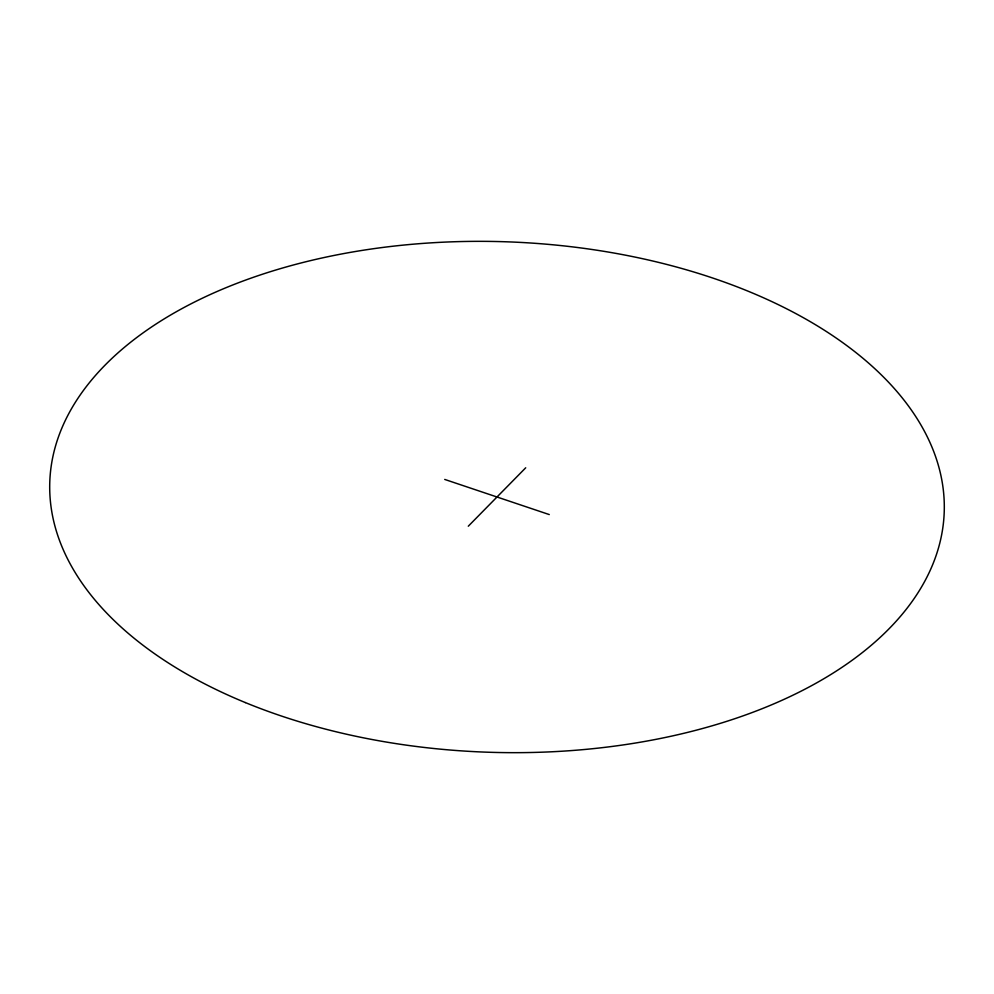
<?xml version="1.0" encoding="UTF-8"?>
<svg xmlns="http://www.w3.org/2000/svg" width="994" height="994" viewBox="0 0 994 994"><rect width="100%" height="100%" fill="white"/><g stroke="black" fill="none" stroke-linecap="round" stroke-linejoin="round"><path stroke-width="1.49" d="M468.286 526.211L525.714 467.789M444.728 479.431L549.272 514.569M245.332 702.572A447.462 255.371 1.9 0 0 943.082 525.863A447.462 255.371 1.9 0 0 302.598 262.578A447.462 255.371 1.9 0 0 245.332 702.572"/></g></svg>
